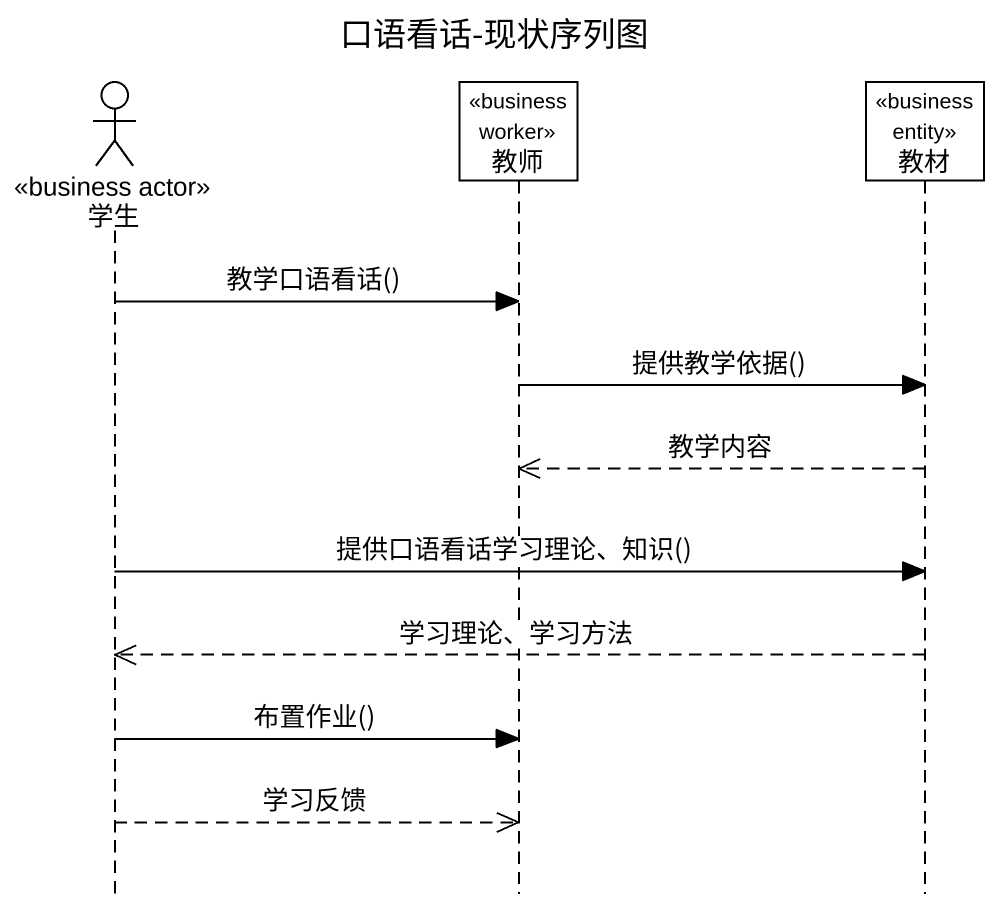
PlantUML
@startuml
title 口语看话-现状序列图
hide footbox
actor 学生 <<business actor>>
participant 教师 <<business worker>>
participant 教材 <<business entity>>

学生 -> 教师 : 教学口语看话()
教师 -> 教材 : 提供教学依据()
教材 -->> 教师 : 教学内容
学生 -> 教材 : 提供口语看话学习理论、知识()
教材 -->> 学生 : 学习理论、学习方法
学生 -> 教师 : 布置作业()
学生 -->> 教师 : 学习反馈
@enduml
